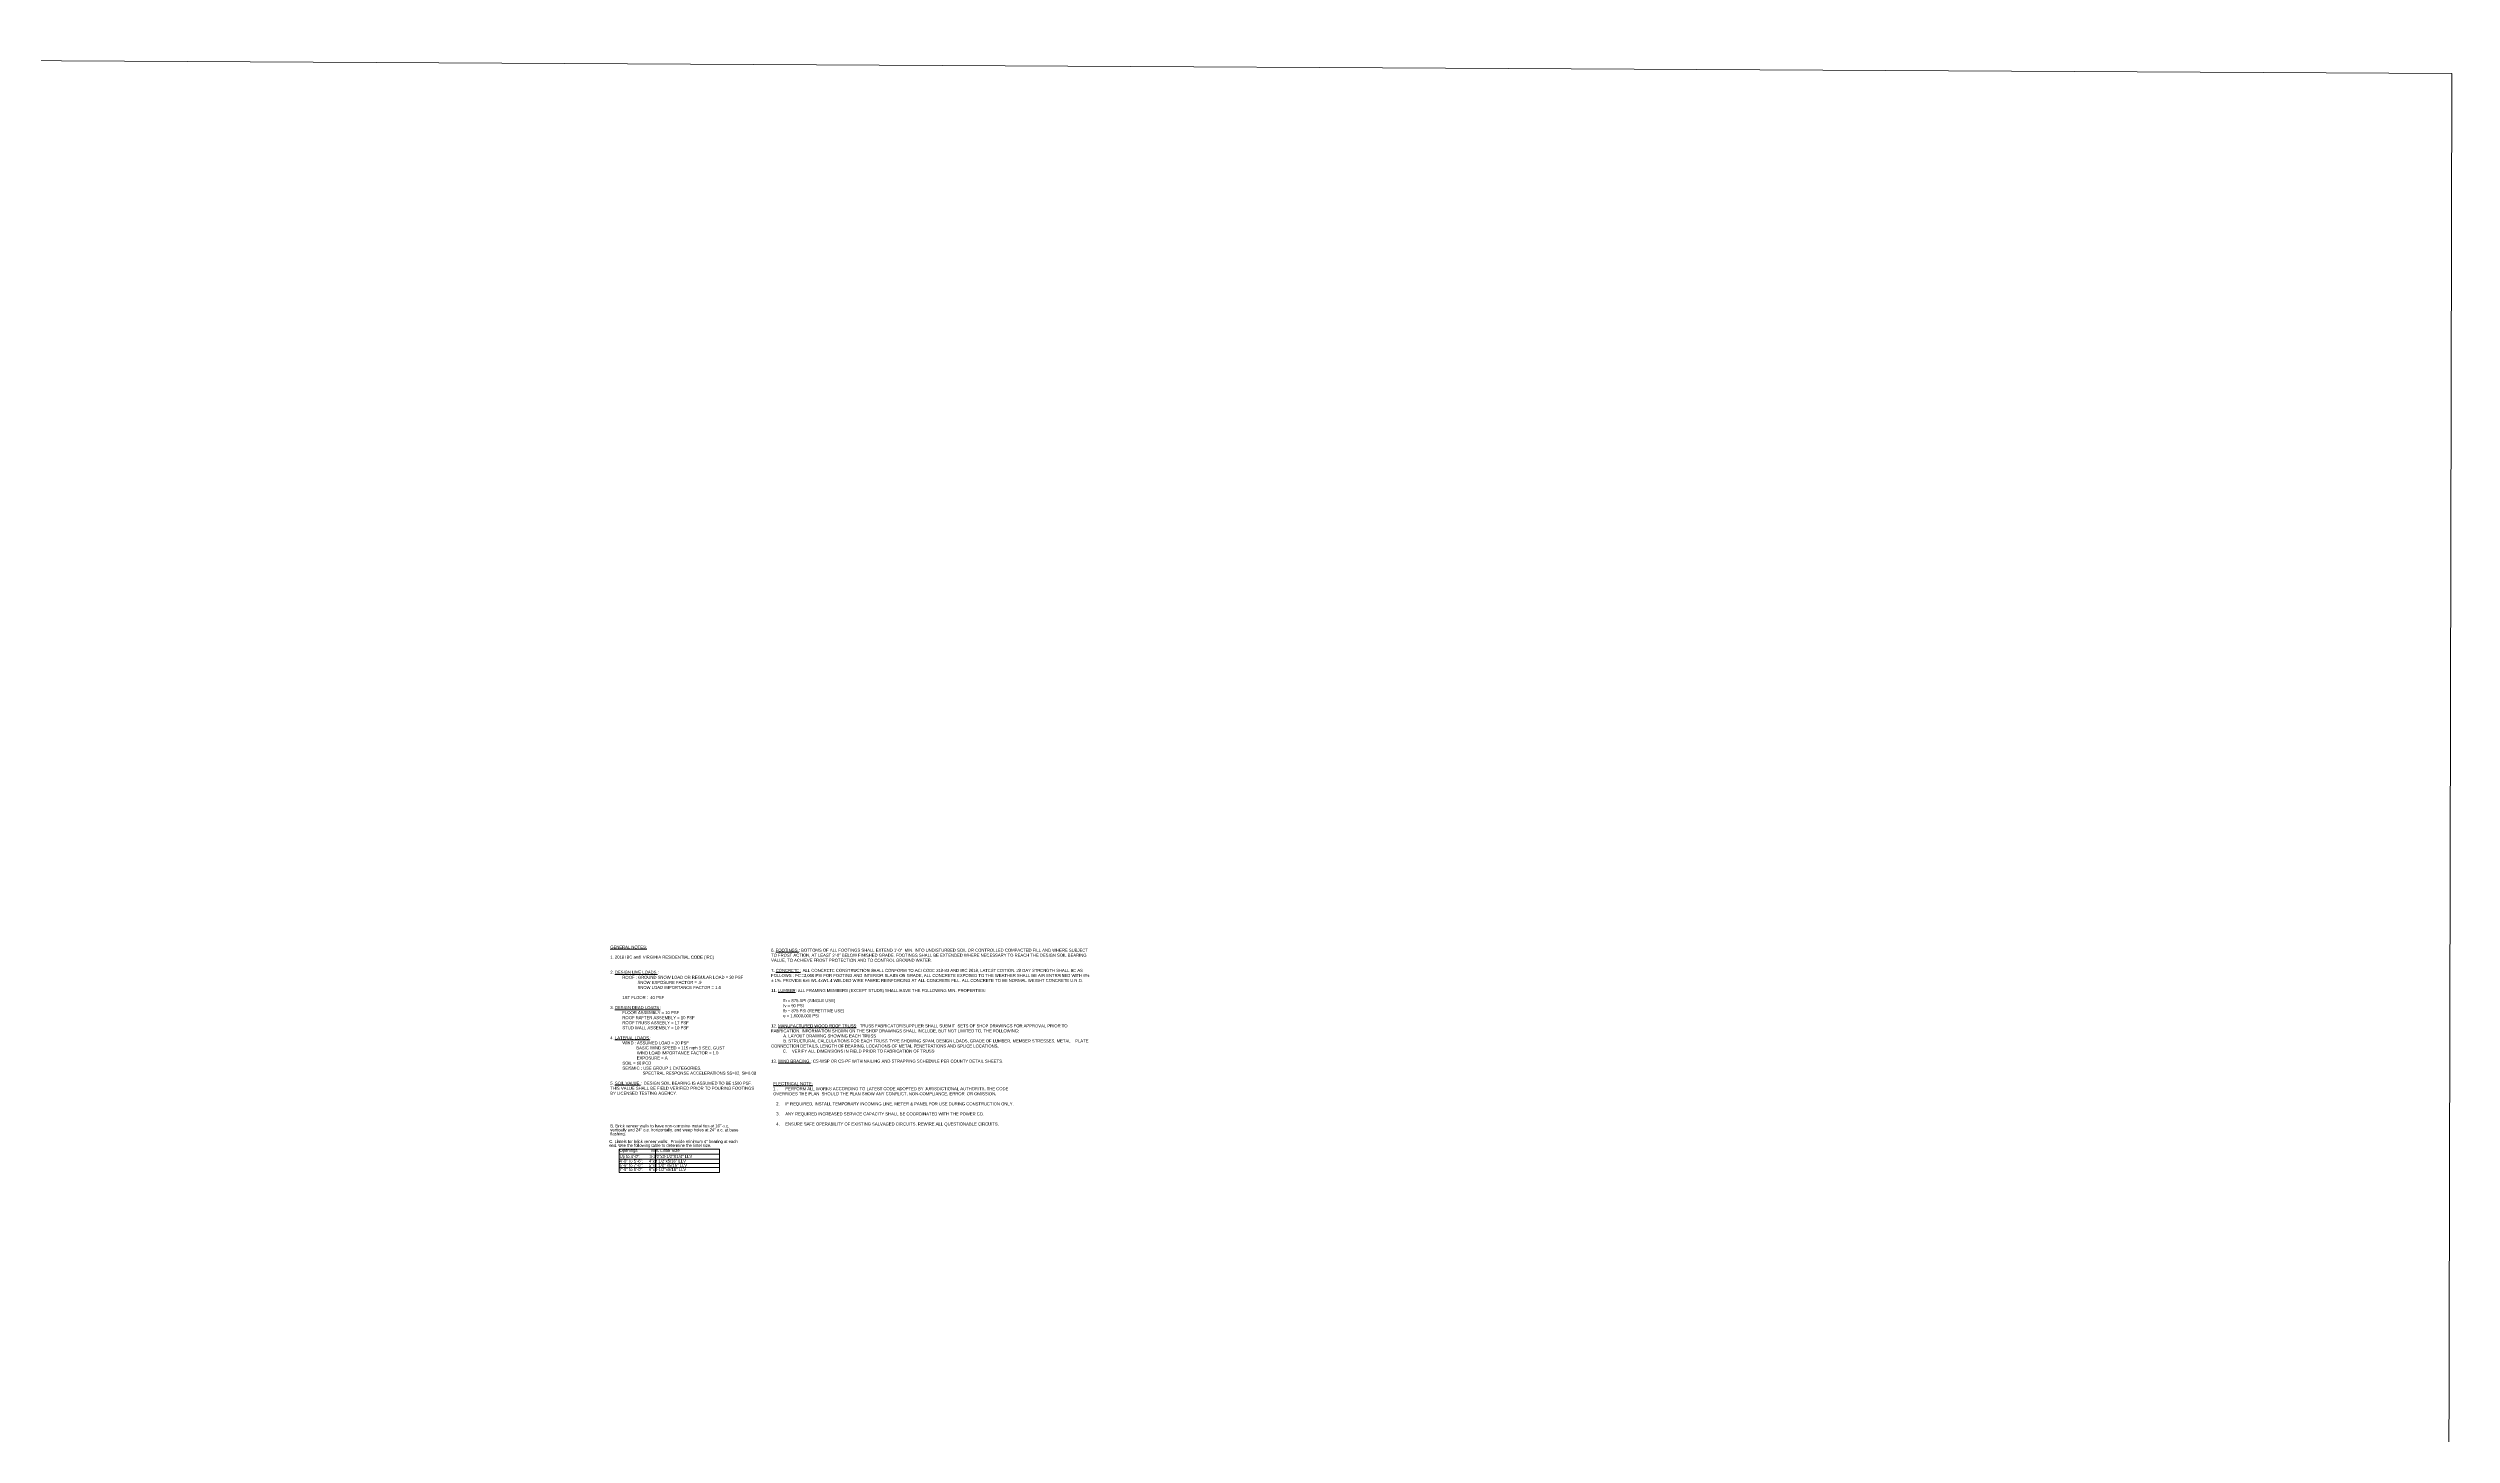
# Model space of a CAD drawing. Extents: x 4834 to 83801, y -13735 to 32221.
# Drawn here: x 13088 to 17855, y -5442 to -2691 of the extents above; entities that cross this region are included whole.
import ezdxf

# ---------------------------------------------------------------- set-up
doc = ezdxf.new("R2010")
doc.units = 0
doc.header["$LTSCALE"] = 8
doc.header["$MEASUREMENT"] = 0
doc.layers.get('0').update_dxf_attribs({"lineweight": 9})
doc.layers.add('A-LIGHT+', color=133, linetype='Continuous', lineweight=9)
doc.styles.get("Standard").update_dxf_attribs({"font": 'stylu.ttf'})

msp = doc.modelspace()

# ---------------------------------------------------------------- linework, layer by layer
for p, q in [((14220.92224, -4884.71478), (14419.58523, -4884.71478)), ((14220.92224, -4894.81796), (14419.58523, -4894.81796)), ((14220.92224, -4903.38366), (14419.58523, -4903.38366)), ((14292.9247, -4874.89853), (14292.9247, -4921.17099)), ((14220.92224, -4911.72983), (14419.58523, -4911.72983))]:
    msp.add_line(p, q)
msp.add_lwpolyline([(14419.58523, -4874.89853), (14220.92224, -4874.89853), (14220.92224, -4921.17099), (14419.58523, -4921.17099)], close=True)
at = {"layer": 'A-LIGHT+'}
msp.add_lwpolyline([(17832.22444, -13734.73788), (8373.6285, -13734.73788), (8373.6285, -2690.99386), (17855.49773, -2741.18456)], close=True, dxfattribs=at)

# ---------------------------------------------------------------- texts
for s, p in [('C. Lintels for brick veneer walls:  Provide minimum 4" bearing at each ', (14200.98683, -4862.92621)), ('vertically and 24" o.c. horizontally, and weep holes at 24" o.c. at base ', (14203.13764, -4839.79368)), ('flashing.', (14203.13764, -4847.51868)), ('B. Brick veneer walls to have non-corrosive metal ties at 16" o.c. ', (14203.13764, -4832.06868)), ('end. Use the following table to determine the lintel size.', (14200.98683, -4870.65121)), ('          4\'-0" to 5\'-6":     4"x3 1/2"x5/16" LLV', (14198.44154, -4901.64835)), ('          5\'-6" to 7\'-6":     5"x3 1/2" x5/16" LLV', (14198.44154, -4910.03229)), ('          Openings            Min. Lintel Size', (14198.44154, -4880.64583)), ('          Up to 4\'-0":        3-1/2"x3-1/2"X1/4" LLV', (14198.44154, -4892.60557)), ('          7\'-6" to 9\'-0":     6"x3-1/2"x5/16" LLV', (14198.44154, -4918.41613))]:
    msp.add_text(s, height=6).set_placement(p)
at = {"char_height": 6, "attachment_point": 1}
for s, insert in [('{\\LGENERAL NOTES:\\P\\P}1. 2018 IBC and  VIRGINIA RESIDENTIAL CODE (IRC)\\P\\P\\P2. {\\LDESIGN LIVE LOADS} :\\P^IROOF : GROUND SNOW LOAD OR REGULAR LOAD = 30 PSF\\P\\pxt9;^ISNOW EXPOSURE FACTOR = .9\\P ^ISNOW LOAD IMPORTANCE FACTOR = 1.0\\P\\ptz;^I\\P^I1ST FLOOR :  40 PSF\\P\\P3. {\\LDESIGN DEAD LOADS }:\\P^IFLOOR ASSEMBLY = 10 PSF\\P^IROOF RAFTER ASSEMBLY = 10 PSF\\P^IROOF TRUSS ASSEBLY = 17 PSF\\P^ISTUD WALL ASSEMBLY = 10 PSF\\P\\P4. {\\LLATERAL LOADS} :\\P^IWIND : ASSUMED LOAD = 20 PSF\\P^I            BASIC WIND SPEED = 115 mph 3 SEC. GUST\\P^I^I  WIND LOAD IMPORTANCE FACTOR = 1.0\\P^I^I  EXPOSURE = A\\P^ISOIL = 60 PCD\\P^ISEISMIC : USE GROUP 1 CATEGORIES.\\P^I^I       SPECTRAL RESPONSE ACCELERATIONS SS=02, SI=0.08\\P\\P5. {\\LSOIL VALUE} :  DESIGN SOIL BEARING IS ASSUMED TO BE 1500 PSF. \\PTHIS VALUE SHALL BE FIELD VERIFIED PRIOR TO POURING FOOTINGS \\PBY LICENSED TESTING AGENCY.', (14203.11357, -4471.24102)), ('\\P\\P6. {\\LFOOTINGS} : BOTTOMS OF ALL FOOTINGS SHALL EXTEND 1\'-0"  MIN. INTO UNDISTURBED SOIL OR CONTROLLED COMPACTED FILL AND WHERE SUBJECT TO FROST ACTION, AT LEAST 2\'-0" BELOW FINISHED GRADE. FOOTINGS SHALL BE EXTENDED WHERE NECESSARY TO REACH THE DESIGN SOIL BEARING VALUE, TO ACHIEVE FROST PROTECTION AND TO CONTROL GROUND WATER.\\P\\P7. {\\LCONCRETE} : ALL CONCRETE CONSTRUCTION SHALL CONFORM TO ACI CODE 318-83 AND IRC 2018, LATEST EDITION. 28 DAY STRENGTH SHALL BE AS FOLLOWS : FC\'=3,000 PSI FOR FOOTING AND INTERIOR SLABS ON GRADE, ALL CONCRETE EXPOSED TO THE WEATHER SHALL BE AIR ENTRAINED WITH 6% ± 1%. PROVIDE 6x6 W1.4xW1.4 WELDED WIRE FABRIC REINFORCING AT ALL CONCRETE FILL. ALL CONCRETE TO BE NORMAL WEIGHT CONCRETE U.N.O.\\P\\P11. {\\LLUMBER}: ALL FRAMING MEMBERS (EXCEPT STUDS) SHALL HAVE THE FOLLOWING MIN. PROPERTIES:\\P\\P^Ifb = 875 SPI (SINGLE USE)\\P^Ifv = 90 PSI\\P^Ifb = 875 PSI (REPETITIVE USE)\\P^Ie = 1,6000,000 PSI\\P\\P12. {\\LMANUFACTURED WOOD ROOF TRUSS}:  TRUSS FABRICATOR/SUPPLIER SHALL SUBMIT  SETS OF SHOP DRAWINGS FOR APPROVAL PRIOR TO FABRICATION. INFORMATION SHOWN ON THE SHOP DRAWINGS SHALL INCLUDE, BUT NOT LIMITED TO, THE FOLLOWING:\\P^IA. LAYOUT DRAWING SHOWING EACH TRUSS\\P^IB. STRUCTURAL CALCULATIONS FOR EACH TRUSS TYPE SHOWING SPAN, DESIGN LOADS, GRADE OF LUMBER, MEMBER STRESSES, METAL    PLATE CONNECTION DETAILS, LENGTH OF BEARING, LOCATIONS OF METAL PENETRATIONS AND SPLICE LOCATIONS.\\P\\pxi-3,l6.8813,t6.8813;C.^IVERIFY ALL DIMENSIONS IN FIELD PRIOR TO FABRICATION OF TRUSS\\P\\pi0,l0,tz;\\P13. {\\LWIND BRACING} : CS-WSP OR CS-PF WITH NAILING AND STRAPPING SCHEDULE PER COUNTY DETAIL SHEETS.', (14522.06235, -4457.45754))]:
    msp.add_mtext_dynamic_manual_height_columns(s, width=615.75, gutter_width=45, heights=[2355.56548], dxfattribs=dict(at, insert=insert))
at = {"insert": (14526.14333, -4742.19789), "char_height": 6, "width": 491.5592941, "attachment_point": 1}
msp.add_mtext('{\\LELECTRICAL NOTE:\\P}1 .^IPERFORM ALL WORKS ACCORDING TO LATEST CODE ADOPTED BY JURISDICTIONAL AUTHORITY. THE CODE OVERRIDES THE PLAN ^ISHOULD THE PLAN SHOW ANY CONFLICT, NON-COMPLIANCE, ERROR ^IOR OMISSION.\\P\\P\\pxi-3,l4,t4;2.^IIF REQUIRED, INSTALL TEMPORARY INCOMING LINE, METER & PANEL FOR USE DURING CONSTRUCTION ONLY.\\P\\pi0,l0,tz;\\P\\pi-3,l4,t4;3.^IANY REQUIRED INCREASED SERVICE CAPACITY SHALL BE COORDINATED WITH THE POWER CO.^I\\P\\pi0,l0,tz;\\P\\pi-3,l4,t4;4.^IENSURE SAFE OPERABILITY OF EXISTING SALVAGED CIRCUITS. REWIRE ALL QUESTIONABLE CIRCUITS.\\P\\pi0,l0,tz;\\P  ', dxfattribs=at)

doc.saveas('drawing.dxf')
